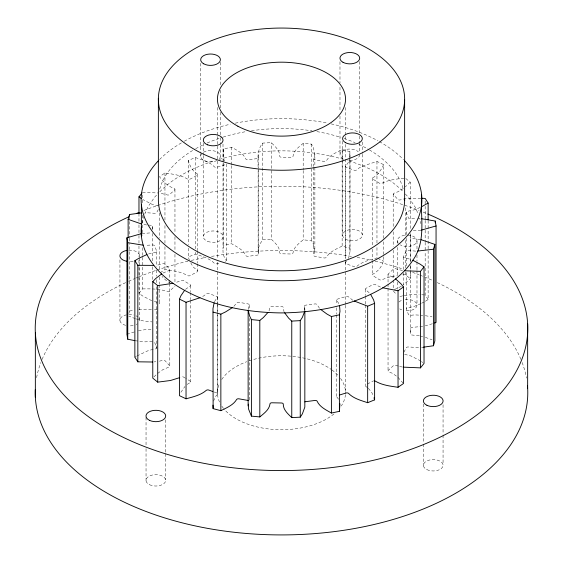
<?xml version="1.0" encoding="UTF-8"?>
<svg xmlns="http://www.w3.org/2000/svg" width="563" height="563" viewBox="0 0 563 563"><rect width="100%" height="100%" fill="white"/><g stroke="black" fill="none" stroke-linecap="round" stroke-linejoin="round"><path stroke-width="0.42" stroke-dasharray="2.81 2.11" d="M258.128 167.176C257.875 158.956 256.89 149.814 262.752 143.101L271.239 142.636C274.976 146.317 279.917 150.469 279.741 156.204A1.872 1.077 0 0 0 281.634 157.267L290.944 157.471A1.872 1.077 0 0 0 292.971 156.486C293.597 150.61 299.023 146.852 303.19 143.319L311.592 144.142L313.288 147.506L314.865 154.375L314.865 166.655M225.249 261.232A1.872 1.077 0 0 0 226.157 259.796C222.427 256.052 222.575 250.254 223.595 245.447L231.59 243.73C236.854 246.819 243.223 249.691 245.876 255.567A1.872 1.077 0 0 0 248.184 256.313L257.27 255.116A1.872 1.077 0 0 0 258.79 253.864C256.784 248.839 260.071 243.695 262.752 239.62L262.752 143.101M304.829 310.579L304.21 306.392A1.872 1.077 0 0 1 305.73 305.139L314.816 303.943A1.872 1.077 0 0 1 317.124 304.689L319.714 308.608M152.439 229.486L152.636 226.417A1.872 1.077 0 0 0 150.94 225.242L147.527 225.031M410.364 261.014L410.709 231.942M419.224 335.752L412.06 335.013A1.872 1.077 0 0 1 410.364 333.838L410.709 328.468A1.872 1.077 0 0 1 412.552 327.37L422.954 326.329M248.135 309.361L249.282 305.216A1.872 1.077 0 0 0 247.931 303.9L239.022 302.317A1.872 1.077 0 0 0 236.629 302.964L233.539 306.765M314.865 154.375L313.718 158.52L313.718 166.416M314.865 167.535L314.865 250.894L313.718 255.039A1.872 1.077 0 0 0 315.069 256.355L323.978 257.938A1.872 1.077 0 0 0 326.371 257.291C329.777 251.548 336.456 248.973 342.142 246.101L349.89 248.149L350.024 251.647L348.469 258.523M349.806 156.746L349.89 151.63L342.142 149.582C336.456 152.453 329.777 155.029 326.371 160.772A1.872 1.077 0 0 1 323.978 161.419L315.069 159.829A1.872 1.077 0 0 1 313.718 158.52M258.128 154.895L258.79 157.344A1.872 1.077 0 0 1 257.27 158.59L248.184 159.793A1.872 1.077 0 0 1 245.876 159.047C243.223 153.171 236.854 150.3 231.59 147.21L223.595 148.921L223.054 156.458L224.419 161.011M142.172 223.215L143.706 216.389M128.843 313.443L129.553 311.015L129.553 244.328M213.532 401.088L215.474 396.605L217.501 394.424A1.872 1.077 0 0 0 216.783 392.953L213.623 391.806M383.53 238.29L383.53 164.586L376.964 161.447L363.051 165.965A21.303 12.302 0 0 0 356.717 169.899A1.872 1.077 0 0 1 354.113 170.167L346.217 167.302A1.872 1.077 0 0 1 345.499 165.832A21.408 12.358 0 0 0 348.891 160.8L349.468 159.167M383.53 164.586L382.094 167.985L378.456 173.291A21.415 12.365 0 0 1 372.924 177.648A1.872 1.077 0 0 0 372.959 179.175L379.3 183.116A1.872 1.077 0 0 0 381.932 183.249C389.139 179.611 397.372 178.928 405.283 178.112L410.216 182.123L410.216 230.38M383.53 256.714C384.276 263.956 379.061 270.803 372.924 274.167A1.872 1.077 0 0 0 372.959 275.694L379.3 279.635A1.872 1.077 0 0 0 381.932 279.769L387.9 277.369L397.612 275.476M144.712 214.158L148.153 206.537L154.705 197.085L157.52 194.158M269.023 310.825L270.029 307.25A1.872 1.077 0 0 1 272.056 306.265L281.366 306.462A1.872 1.077 0 0 1 283.259 307.532L284.012 311.705M158.294 209.549L156.732 212.483A1.872 1.077 0 0 1 154.459 213.264L145.388 212.673M403.917 352.178L406.268 347.772A1.872 1.077 0 0 1 408.541 346.991L419.062 347.533M180.906 392.27L184.931 386.514M151.771 300.698L142.826 296.075L138.97 293.372L142.523 288.903L142.523 266.968M346.512 261.26L345.499 262.351A1.872 1.077 0 0 0 346.217 263.822L354.113 266.686A1.872 1.077 0 0 0 356.717 266.419C362.354 261.521 369.961 259.923 376.964 257.967L376.964 246.559M153.945 376.907L157.021 373.952M410.216 182.123L405.318 186.86M410.216 272.499L410.216 278.643L403.326 285.047M159.801 191.786C174.586 176.536 194.439 167.359 214.327 160.701M185.487 289.347L190.076 286.088A1.872 1.077 0 0 0 190.041 284.561L183.7 280.62A1.872 1.077 0 0 0 181.068 280.487L175.1 282.886M157.682 373.396L162.996 369.56L168.886 367.104A1.872 1.077 0 0 0 169.533 365.619L165.177 360.862A1.872 1.077 0 0 0 162.693 360.341L158.766 361.347M314.865 250.894L313.288 244.025L311.592 240.661L303.19 239.838C299.023 243.371 293.597 247.129 292.971 253.005A1.872 1.077 0 0 1 290.944 253.99L281.634 253.793A1.872 1.077 0 0 1 279.741 252.724C279.917 246.988 274.976 242.836 271.239 239.155L271.239 142.636M226.319 260.345L226.319 163.826A1.872 1.077 0 0 1 225.249 164.713L217.008 167.225A1.872 1.077 0 0 1 214.447 166.852C209.373 161.665 202.004 159.793 195.34 157.556L188.387 160.399C189.668 165.719 192.384 171.082 197.289 173.883A1.872 1.077 0 0 1 197.057 175.403L190.231 179.062A1.872 1.077 0 0 1 187.585 179.083C180.772 175.016 172.658 174.122 164.959 172.961L159.519 176.754C163.263 181.814 168.091 186.402 174.164 188.443A1.872 1.077 0 0 1 174.621 189.949L169.667 194.502A1.872 1.077 0 0 1 167.127 194.918L160.483 193.2M160.202 272.795L164.959 269.48C172.658 270.641 180.772 271.535 187.585 275.603A1.872 1.077 0 0 0 190.231 275.589L197.057 271.922A1.872 1.077 0 0 0 197.289 270.402L193.137 266.961L189.759 261.155M403.326 188.528L397.76 191.849L394.114 193.158A1.872 1.077 0 0 0 393.467 194.636L397.823 199.393A1.872 1.077 0 0 0 400.307 199.914A21.345 12.323 0 0 1 409.217 198.338L420.857 198.197M401.335 286.349L394.114 289.678M187.141 384.416L190.076 382.608A1.872 1.077 0 0 0 190.041 381.081L185.818 378.456M134.867 357.202L136.26 356.358M136.964 355.943L148.576 350.453L155.367 348.954A1.872 1.077 0 0 0 156.662 347.624L154.586 342.374A1.872 1.077 0 0 0 154.178 341.868M425.339 301.261L428.133 299.572L428.133 230.253M367.456 384.036L372.769 381.193A1.872 1.077 0 0 1 373.6 380.905M162.996 273.041L168.886 270.578A1.872 1.077 0 0 0 169.533 269.1L165.177 264.343A1.872 1.077 0 0 0 162.693 263.822A21.345 12.323 0 0 1 155.852 265.25M420.132 207.458L414.424 209.802L407.633 211.301A1.872 1.077 0 0 0 406.338 212.638L408.414 217.881A1.872 1.077 0 0 0 410.582 218.754L416.324 218.388M420.892 303.605L414.424 306.321L407.633 307.82A1.872 1.077 0 0 0 406.338 309.157L408.414 314.4A1.872 1.077 0 0 0 410.582 315.273L414.825 314.893L422.792 315.308M421.652 303.225L423.946 302.099M189.386 260.373L188.387 256.925L195.34 254.075C202.004 256.32 209.373 258.185 214.447 263.371A1.872 1.077 0 0 0 217.008 263.744L220.309 262.738M126.942 334.309L135.296 331.621M432.356 323.76L425.332 325.801M148.576 253.934L155.367 252.435A1.872 1.077 0 0 0 156.662 251.098L154.586 245.855A1.872 1.077 0 0 0 152.418 244.982L145.17 245.334M219.303 159.364C259.719 148.013 303.408 147.992 343.817 159.413M402.658 295.835L400.307 296.434A1.872 1.077 0 0 1 398.442 296.342M141.996 233.554L150.448 232.885A1.872 1.077 0 0 0 151.377 232.73M421.004 230.183L412.552 230.851M138.463 330.755L146.155 329.489L150.448 329.404A1.872 1.077 0 0 0 152.052 328.855M129.553 311.015L133.713 310.312M404.234 295.434L412.116 294.646L419.132 294.625M138.822 309.664L147.274 309.122L151.947 309.453M421.588 347.385L423.313 347.202M402.721 274.878L405.283 274.631L410.216 278.643M152.418 341.502L145.17 341.854L135.964 340.826M154.199 361.889L155.852 361.77M262.752 239.62L271.239 239.155M142.523 192.384L158.646 192.989M142.523 288.903C150.75 288.826 159.259 288.65 167.127 291.437A1.872 1.077 0 0 0 169.667 291.022L174.621 286.468A1.872 1.077 0 0 0 174.959 285.941M415.726 251.133L408.541 250.465A1.872 1.077 0 0 0 406.268 251.253L403.53 256.39A1.872 1.077 0 0 0 404.642 257.777L411.229 259.557M421.715 294.766L424.305 294.913M417.83 218.402L419.822 218.557L420.906 223.673M425.339 315.695L432.011 316.863M146.669 224.982L141.975 224.067M402.517 270.536L395.873 268.818A1.872 1.077 0 0 0 393.333 269.234L388.379 273.787A1.872 1.077 0 0 0 388.836 275.293L394.396 278.002M399.66 366.506L402.517 367.055M158.358 205.959L151.771 204.179L142.826 199.555M404.642 354.296L411.229 356.076L420.174 360.7M154.353 301.585L158.358 302.479M420.42 239.521L412.06 238.494A1.872 1.077 0 0 1 410.364 237.319M419.991 335.935L423.073 336.681M348.891 160.8L349.581 160.99C369.089 167.619 388.484 176.712 403.059 191.617M398.147 366.041L395.873 365.338A1.872 1.077 0 0 0 393.333 365.753L388.379 370.306A1.872 1.077 0 0 0 388.836 371.812L392.298 373.276L396.816 376.365M425.368 337.371L432.053 339.749M135.352 318.651L128.836 316.16M136.112 318.904L143.776 321.023L150.94 321.762A1.872 1.077 0 0 1 151.848 321.959M380.433 287.06L375.415 284.653A1.872 1.077 0 0 0 372.769 284.674L365.943 288.333A1.872 1.077 0 0 0 365.711 289.854L369.863 293.295M377.696 258.311L383.53 261.105M170.702 283.499L165.571 279.952L162.031 276.454M185.107 378.012L183.7 377.14A1.872 1.077 0 0 0 181.068 377.006M352.818 300.283L348.553 296.884A1.872 1.077 0 0 0 345.992 296.511L337.751 299.023A1.872 1.077 0 0 0 336.843 300.459L339.313 304.407M421.462 361.601L422.743 362.502M367.73 387.823L365.711 386.373A1.872 1.077 0 0 1 365.943 384.853M398.013 377.407L403.481 383.509M368.406 388.301L371.763 392.495L373.614 396.401M405.332 194.024L408.738 197.634L415.163 207.107L418.119 213.856M393.467 291.155L396.732 294.723M338.581 399.244L336.843 396.978A1.872 1.077 0 0 1 337.751 395.543M428.133 299.572L425.164 294.956L425.164 251.964M443.06 404.748L443.06 434.312M443.06 435.185L443.06 464.749M428.133 220.597L428.133 229.373M425.164 201.068L425.164 205.46M425.164 206.332L425.164 219.5M425.164 220.372L425.164 241.436M425.164 242.308L425.164 251.084M423.439 404.072L423.439 443.201M423.439 444.073L423.439 465.812M416.986 241.119L416.986 249.817M416.986 255.032L416.986 261.119M416.986 261.985L416.986 269.811M416.986 270.683L416.986 305.463M410.364 265.398L410.364 333.838M410.216 234.771L410.216 262.851M410.216 266.355L410.216 271.626M406.324 212.075L406.324 234.891M406.324 238.402L406.324 266.475M406.324 272.619L406.324 308.594M405.283 207.944L405.283 236.024M405.283 240.408L405.283 268.488M405.283 271.999L405.283 274.631M403.439 256.946L403.439 269.234M403.439 272.738L403.439 285.026M397.323 240.436L397.323 243.913M397.323 247.389L397.323 276.081M397.323 282.169L397.323 289.129M393.199 194.094L393.199 228.318M393.199 231.829L393.199 246.742M393.199 250.254L393.199 279.213M393.199 280.085L393.199 288.861M388.041 274.315L388.041 283.09M388.041 283.963L388.041 287.475M388.041 288.355L388.041 370.834M383.53 241.801L383.53 255.841M376.964 161.447L376.964 243.047M372.453 178.133L372.453 245.7M372.453 249.205L372.453 259.74M372.453 260.613L372.453 274.653M365.303 289.347L365.303 295.491M365.303 296.363L365.303 304.259M365.303 305.139L365.303 385.866M362.312 142.003L362.312 153.41M362.312 154.29L362.312 235.01M359.68 61.585L359.68 132.657M359.68 136.169L359.68 142.312M359.68 143.192L359.68 152.84M350.024 155.128L350.024 251.647M349.89 151.63L349.89 248.149M345.492 107.512L345.492 135.641M345.492 136.52L345.492 140.912M345.492 144.431L345.492 258.699M345.492 262.217L345.492 304.407M345.492 305.287L345.492 391.426M345.26 166.374L345.26 259.388M345.26 260.261L345.26 262.893M342.614 141.341L342.614 235.228M342.142 149.582L342.142 246.101M339.982 61.803L339.982 82.86M339.982 87.244L339.982 111.819M339.982 116.203L339.982 154.811M336.681 299.91L336.681 304.294M336.681 307.806L336.681 313.95M336.681 314.83L336.681 396.429M313.718 167.295L313.718 255.039M311.592 144.142L311.592 240.661M304.872 308.841L304.872 310.593M304.21 306.392L304.21 310.783M303.19 143.319L303.19 169.646M303.19 170.519L303.19 239.838M258.79 157.344L258.79 167.873M258.79 168.752L258.79 253.864M258.128 170.688L258.128 251.415M249.282 305.216L249.282 309.601M249.282 318.376L249.282 399.983M231.59 147.21L231.59 164.762M231.59 165.635L231.59 243.73M223.595 148.921L223.595 162.088M223.595 162.96L223.595 245.447M223.004 144.001L223.011 248.93M220.386 62.226L220.386 85.041M220.386 90.305L220.386 107.857M220.386 112.241L220.386 136.816M220.386 137.689L220.386 143.832M220.386 144.712L220.386 156.12M217.74 297.363L217.74 302.627M217.74 303.506L217.74 312.275M217.74 313.155L217.74 393.882M217.508 107.491L217.508 135.62M217.508 136.499L217.508 145.289M217.508 146.169L217.508 160.23M217.508 161.109L217.508 258.677M217.508 262.196L217.508 304.386M217.508 305.266L217.508 314.055M217.508 314.935L217.508 394.044M203.342 143.262L203.342 154.663M203.342 155.543L203.342 236.27M200.688 63.323L200.688 152.819M200.688 153.699L200.688 156.331M197.697 174.389L197.697 250.725M197.697 251.605L197.697 263.012M197.697 263.892L197.697 270.909M195.34 157.556L195.34 248.811M195.34 252.315L195.34 254.075M190.547 285.603L190.547 291.747M190.547 292.619L190.547 299.643M190.547 300.515L190.547 382.122M188.387 160.399L188.387 244.638M188.387 248.149L188.387 256.925M174.959 189.421L174.959 233.293M174.959 236.805L174.959 250.845M174.959 254.349L174.959 283.309M169.801 269.635L169.801 279.29M169.801 280.17L169.801 282.802M169.801 283.675L169.801 366.161M165.656 419.815L165.656 452.856M165.656 453.729L165.656 479.817M164.959 172.961L164.959 220.344M164.959 225.608L164.959 243.16M164.959 246.664L164.959 269.48M159.561 212.934L159.519 238.17M159.519 241.682L159.561 269.966M159.561 276.982L159.561 284.005M159.561 284.885L159.561 303.309M156.676 251.661L156.676 266.573M156.676 270.085L156.676 276.229M156.676 279.741L156.676 283.245M156.676 286.757L156.676 348.18M152.636 226.417L152.636 229.05M152.636 233.434L152.636 261.514M152.636 266.778L152.636 279.938M146.042 417.401L146.042 445.227M146.042 448.704L146.042 480.879M142.523 195.016L142.523 204.665M142.523 215.193L142.523 235.376M142.523 247.664L142.523 256.432M142.523 257.312L142.523 266.088M139.561 255.313L139.561 257.052M139.561 257.917L139.561 319.657M138.97 213.525L138.97 221.428M138.97 224.933L138.97 234.588M138.97 235.461L138.97 245.116M138.97 245.996L138.97 256.524M138.97 260.036L138.97 266.172M138.97 267.052L138.97 293.372M129.553 217.128L129.553 220.64M129.553 221.512L129.553 237.312M129.553 238.184L129.553 243.448M119.94 259.853L119.94 320.72M36.609 377.667A246.277 142.186 0 0 1 40.839 362.544M42.112 359.349A246.277 142.186 0 0 1 127.808 281.634M128.589 281.275A246.277 142.186 0 0 1 134.937 278.467M135.739 278.129A246.277 142.186 0 0 1 138.167 277.109M138.977 276.778A246.277 142.186 0 0 1 156.134 270.353M156.971 270.064A246.277 142.186 0 0 1 187.894 261.218M191.272 260.437A246.277 142.186 0 0 1 205.601 257.467M211.519 256.411A246.277 142.186 0 0 1 351.952 256.489M357.16 257.425A246.277 142.186 0 0 1 371.742 260.437M375.12 261.225A246.277 142.186 0 0 1 403.629 269.262M412.637 272.379A246.277 142.186 0 0 1 419.125 274.821M419.928 275.138A246.277 142.186 0 0 1 432.44 280.388M437.282 282.612A246.277 142.186 0 0 1 520.888 359.342M522.147 362.509A246.277 142.186 0 0 1 526.461 378.083M143.875 210.478A246.277 142.186 0 0 1 419.125 210.478M423.116 212.061A246.277 142.186 0 0 1 427.043 213.687M138.984 318.208A9.852 5.686 0 0 1 138.702 322.557M137.337 323.816A9.852 5.686 0 0 1 136.126 324.52M133.178 325.52A9.852 5.686 0 0 1 128.955 325.857M125.648 325.358A9.852 5.686 0 0 1 119.905 319.981A9.852 5.686 0 0 1 126.323 314.858M128.828 314.527A9.852 5.686 0 0 1 133.853 315.02M136.035 315.808A9.852 5.686 0 0 1 137.78 316.899M133.178 261.176A9.852 5.686 0 0 1 128.955 261.514M128.828 250.183A9.852 5.686 0 0 1 139.462 256.791M214.531 301.733A21.408 12.358 0 0 1 217.501 297.904A1.872 1.077 0 0 0 216.783 296.434L208.887 293.569A1.872 1.077 0 0 0 206.283 293.837A21.303 12.302 0 0 1 201.596 297.046M405.184 299.551A9.852 5.686 0 0 1 417 305.216A9.852 5.686 0 0 1 404.86 310.656M401.722 309.868A9.852 5.686 0 0 1 399.779 308.897M398.935 301.986A9.852 5.686 0 0 1 402.749 300.037M407.746 235.102A9.852 5.686 0 0 1 416.191 243.04A9.852 5.686 0 0 1 400.377 244.905M398.344 243.315A9.852 5.686 0 0 1 405.184 235.2M156.732 309.01A1.872 1.077 0 0 1 154.459 309.791M159.146 302.803A1.872 1.077 0 0 1 159.47 303.865M159.603 159.498A140.377 81.044 0 0 1 181.328 142.918M184.284 141.229A140.377 81.044 0 0 1 230.309 124.233M235.271 123.17A140.377 81.044 0 0 1 327.884 123.198M331.199 123.895A140.377 81.044 0 0 1 377.977 140.82M379.469 141.651A140.377 81.044 0 0 1 403.537 159.639M159.737 189.098A123.135 71.093 0 0 1 194.967 149.118M195.706 148.695A123.135 71.093 0 0 1 204.2 144.353M207.247 142.981A123.135 71.093 0 0 1 222.329 137.351M223.131 137.098A123.135 71.093 0 0 1 244.919 131.812M251.534 130.736A123.135 71.093 0 0 1 311.944 130.806M316.92 131.608A123.135 71.093 0 0 1 340.974 137.442M344.141 138.484A123.135 71.093 0 0 1 355.119 142.706M358.941 144.424A123.135 71.093 0 0 1 368.751 149.526M369.476 149.955A123.135 71.093 0 0 1 403.305 189.252M345.443 394.642A64.034 36.968 0 0 1 341.255 406.014M333.972 413.925A64.034 36.968 0 0 1 224.081 409.097M223.518 408.421A64.034 36.968 0 0 1 220.661 404.262M219.521 402.017A64.034 36.968 0 0 1 219.725 383.002M221.745 379.455A64.034 36.968 0 0 1 246.714 361.699M249.12 360.841A64.034 36.968 0 0 1 331.241 369.455M331.945 369.961A64.034 36.968 0 0 1 338.335 375.704M340.531 378.413A64.034 36.968 0 0 1 345.506 393.833M203.44 152.277A9.852 5.686 0 0 1 216.389 151.644A9.852 5.686 0 0 1 219.162 158.977M217.015 160.511A9.852 5.686 0 0 1 204.348 160.652A9.852 5.686 0 0 1 201.913 153.474M359.68 154.593A9.852 5.686 0 0 1 347.455 160.223M342.994 158.801A9.852 5.686 0 0 1 343.683 150.258A9.852 5.686 0 0 1 358.265 151.764M426.965 469.662A9.852 5.686 0 0 0 442.961 466.227A9.852 5.686 0 0 0 429.822 459.95A9.852 5.686 0 0 0 426.965 469.662M149.568 484.729A9.852 5.686 0 0 0 165.557 481.295A9.852 5.686 0 0 0 152.418 475.017A9.852 5.686 0 0 0 149.568 484.729M345.626 239.219A9.852 5.686 0 0 0 362.023 236.488A9.852 5.686 0 0 0 349.736 229.655A9.852 5.686 0 0 0 345.626 239.219M207.698 241.372A9.852 5.686 0 0 0 223.004 237.016A9.852 5.686 0 0 0 208.817 231.541A9.852 5.686 0 0 0 207.698 241.372"/><path stroke-width="0.84" d="M421.631 194.904C420.153 215.594 426.029 238.29 414.847 257.2C408.456 267.875 399.392 276.56 389.329 283.759C357.54 304.914 318.672 312.606 280.979 312.915C243.371 312.444 204.587 304.625 173.01 283.295C154.677 270.585 138.885 249.916 141.433 226.481M304.872 311.473L304.829 407.098L302.373 413.882L300.248 417.162L291.761 417.619C288.024 413.939 283.083 409.787 283.259 404.051A1.872 1.077 0 0 0 281.366 402.988L272.056 402.784A1.872 1.077 0 0 0 270.029 403.77C269.403 409.646 263.977 413.404 259.81 416.937L251.408 416.113L248.438 408.766L248.304 404.15M304.85 401.898A1.872 1.077 0 0 1 305.73 401.665L314.816 400.462A1.872 1.077 0 0 1 317.124 401.208C319.777 407.084 326.146 409.955 331.41 413.045L339.405 411.335L339.405 314.816L339.989 311.332L339.552 305.484M339.405 411.335L339.946 403.798M304.569 311.663L302.373 317.363L300.248 320.636L300.248 417.162M128.132 237.776L128.132 219.345L129.553 214.496L141.412 212.87M423.313 347.202L433.447 345.759L433.447 249.24L434.868 244.391L421.025 239.669M433.447 345.759L434.868 340.911L434.868 244.391M214.109 302.936L212.976 308.608L213.11 408.625L220.858 410.68C226.544 407.802 233.223 405.226 236.629 399.484A1.872 1.077 0 0 1 239.022 398.836L247.931 400.427A1.872 1.077 0 0 1 248.776 400.694M212.835 391.524L208.887 390.089A1.872 1.077 0 0 0 206.283 390.356C200.646 395.254 193.039 396.852 186.036 398.808L179.47 395.669L179.47 299.15L180.906 295.751L184.544 290.445M267.995 312.416L263.336 317.567L259.81 320.417L251.408 319.594L249.712 316.23L248.255 310.537M138.97 213.525L138.97 196.853L142.017 193.018M403.333 367.146L420.477 367.871L420.477 271.352L424.03 266.883L420.174 264.181L412.742 260.233M420.477 367.871L424.03 363.402L424.03 266.883M179.731 377.625L170.462 380.504L157.717 382.143L152.784 378.132L152.784 281.613L155.698 278.544L161.644 273.921M232.315 307.679L225.538 311.93L220.858 314.154L213.11 312.106M382.741 287.784L398.041 290.775L403.481 286.982L400.969 283.801L395.536 278.868M374.571 380.898A1.872 1.077 0 0 1 375.415 381.172C382.228 385.24 390.342 386.134 398.041 387.295L403.481 383.509L403.481 286.982M152.538 362.009L137.836 361.819L134.867 357.202L134.867 260.683L139.054 258.157L146.929 254.56M421.715 198.246L425.164 198.436L428.133 203.053L421.652 206.705M199.949 297.771L186.036 302.289L179.47 299.15M354.233 301.008L367.66 306.181L374.613 303.337L373.614 299.882L370.574 294.301M339.398 395.043L345.992 393.03A1.872 1.077 0 0 1 348.553 393.403C353.627 398.59 360.996 400.462 367.66 402.7L374.613 399.857L374.613 303.337M135.12 340.692L127.745 339.207L126.942 334.309L126.942 237.79L141.39 233.666M421.307 218.676L435.255 221.048L436.058 225.946L421.61 230.07M434.573 322.986L436.058 322.465L436.058 225.946M173.01 283.295L157.717 285.624L152.784 281.613M320.776 309.537L327.033 314.105L331.41 316.526L339.405 314.816M433.447 249.24L417.612 251.063M153.783 265.398L137.836 265.3L134.867 260.683M284.639 312.789L288.615 318.109L291.761 321.1L300.248 320.636M420.477 271.352L404.354 270.747M143.178 245.179L127.745 242.688L126.942 237.79M141.271 223.898L128.132 219.345M138.97 196.853L141.538 198.655M374.015 397.781L374.613 399.857M212.976 405.128L213.11 408.625M527.651 323.922L527.651 388.266M435.255 221.048L435.255 222.8M428.133 203.053L428.133 219.725M404.628 100.045A123.135 71.093 0 0 1 218.606 160.272A123.135 71.093 0 0 1 221.273 37.144A123.135 71.093 0 0 1 404.628 100.045L404.628 200.583M398.041 290.775L398.041 387.295M367.66 306.181L367.66 402.7M331.41 316.526L331.41 413.045M291.761 321.1L291.761 417.619M259.81 320.417L259.81 416.937M251.408 319.594L251.408 416.113M248.135 310.241L248.135 405.881M220.858 314.154L220.858 410.68M186.036 302.289L186.036 398.808M158.372 98.265L158.372 198.802A123.135 71.093 0 0 0 281.366 270.789A123.135 71.093 0 0 0 404.628 198.964M157.717 285.624L157.717 382.143M141.369 204.482L141.369 236.657M137.836 265.3L137.836 361.819M129.553 214.496L129.553 216.248M127.745 242.688L127.745 339.207M35.349 332.853L35.349 397.204M427.824 214.017A246.277 142.186 0 0 1 465.925 422.616A246.277 142.186 0 0 1 102.67 426.149A246.277 142.186 0 0 1 128.589 216.931M136.549 213.44A246.277 142.186 0 0 1 138.977 212.434M527.475 385.725A246.277 142.186 0 0 1 284.815 534.906A246.277 142.186 0 0 1 35.286 389.547M127.266 261.345A9.852 5.686 0 0 1 119.912 256.13A9.852 5.686 0 0 1 126.323 250.514M404.762 160.912A140.377 81.044 0 0 1 281.275 280.74A140.377 81.044 0 0 1 158.456 160.687M426.965 405.311A9.852 5.686 0 0 0 442.961 401.883A9.852 5.686 0 0 0 429.822 395.599A9.852 5.686 0 0 0 426.965 405.311M149.568 420.378A9.852 5.686 0 0 0 165.557 416.951A9.852 5.686 0 0 0 152.418 410.666A9.852 5.686 0 0 0 149.568 420.378M237.853 126.203A64.034 36.968 0 0 0 343.894 107.449A64.034 36.968 0 0 0 262.745 63.802A64.034 36.968 0 0 0 237.853 126.203M203.707 63.802A9.852 5.686 0 0 0 220.098 61.071A9.852 5.686 0 0 0 207.81 54.238A9.852 5.686 0 0 0 203.707 63.802M342.994 62.282A9.852 5.686 0 0 0 359.391 59.551A9.852 5.686 0 0 0 347.097 52.718A9.852 5.686 0 0 0 342.994 62.282M345.626 142.699A9.852 5.686 0 0 0 362.023 139.969A9.852 5.686 0 0 0 349.736 133.135A9.852 5.686 0 0 0 345.626 142.699M207.698 144.853A9.852 5.686 0 0 0 223.004 140.497A9.852 5.686 0 0 0 208.817 135.021A9.852 5.686 0 0 0 207.698 144.853"/></g></svg>
